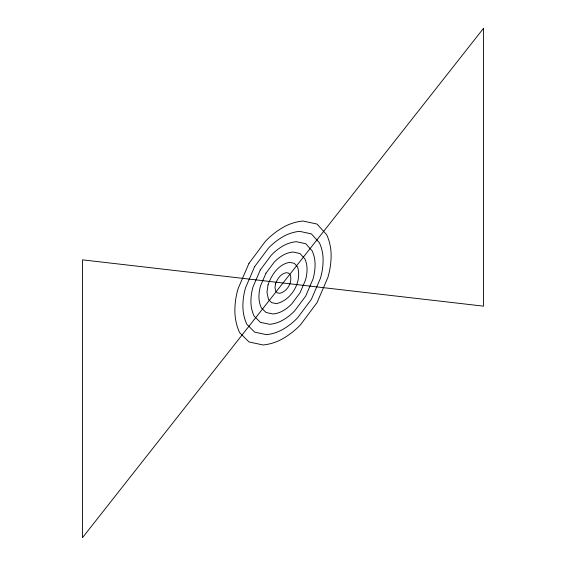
<?xml version="1.0" encoding="UTF-8"?>
<svg xmlns="http://www.w3.org/2000/svg" width="566" height="566" viewBox="0 0 566 566"><rect width="100%" height="100%" fill="white"/><g stroke="black" fill="none" stroke-linecap="round" stroke-linejoin="round"><path stroke-width="0.85" d="M268.029 284.875L266.961 292.261L268.517 299.506L271.659 302.647L276.357 303.659C291.575 300.242 302.216 281.804 297.567 266.919L294.341 263.353L289.643 262.341C278.43 264.322 271.538 274.835 268.029 284.875M275.515 283.941L274.977 287.634L275.762 291.257L277.326 292.827L279.675 293.329C287.287 291.617 292.608 282.399 290.287 274.956L288.674 273.173L286.325 272.671C280.715 273.661 277.269 278.918 275.515 283.941M248.969 263.353L238.095 288.632A77.775 77.775 0 0 0 234.876 310.784A52.73 52.73 0 0 0 239.56 332.518L248.969 341.942L263.063 344.984A49.659 49.659 0 0 0 283 338.574A77.775 77.775 0 0 0 300.574 324.7L317.031 302.647L327.905 277.368A77.775 77.775 0 0 0 331.124 255.216A49.659 49.659 0 0 0 326.709 234.749L317.031 224.058L302.937 221.016A49.659 49.659 0 0 0 283 227.426A77.775 77.775 0 0 0 265.426 241.3L248.969 263.353M254.643 266.628L245.58 287.691A64.814 64.814 0 0 0 242.892 306.156A43.943 43.943 0 0 0 246.804 324.268L254.643 332.122L266.388 334.655A41.382 41.382 0 0 0 283 329.306A64.814 64.814 0 0 0 297.645 317.752L311.357 299.372L320.42 278.309A64.814 64.814 0 0 0 323.108 259.844A41.382 41.382 0 0 0 319.429 242.786L311.357 233.878L299.612 231.345A41.382 41.382 0 0 0 283 236.694A64.814 64.814 0 0 0 268.355 248.248L254.643 266.628M260.31 269.904L253.066 286.757A51.853 51.853 0 0 0 250.915 301.522A35.156 35.156 0 0 0 254.042 316.012L260.31 322.295L269.713 324.318A33.104 33.104 0 0 0 283 320.045A51.853 51.853 0 0 0 294.716 310.805L305.69 296.096L312.934 279.243A51.853 51.853 0 0 0 315.085 264.478A33.104 33.104 0 0 0 312.142 250.83L305.69 243.705L296.287 241.682A33.104 33.104 0 0 0 283 245.955A51.853 51.853 0 0 0 271.284 255.195L260.31 269.904M265.985 273.173L260.551 285.816A38.884 38.884 0 0 0 258.938 296.895A26.361 26.361 0 0 0 261.28 307.762L265.985 312.474L273.031 313.988A24.826 24.826 0 0 0 283 310.784A38.884 38.884 0 0 0 291.787 303.85L300.015 292.827L305.449 280.184A38.884 38.884 0 0 0 307.062 269.105A24.826 24.826 0 0 0 304.855 258.874L300.015 253.526L292.969 252.012A24.826 24.826 0 0 0 283 255.216A38.884 38.884 0 0 0 274.213 262.15L265.985 273.173M483.527 28.3L82.473 537.7L82.473 259.844L483.527 306.156L483.527 28.3"/></g></svg>
